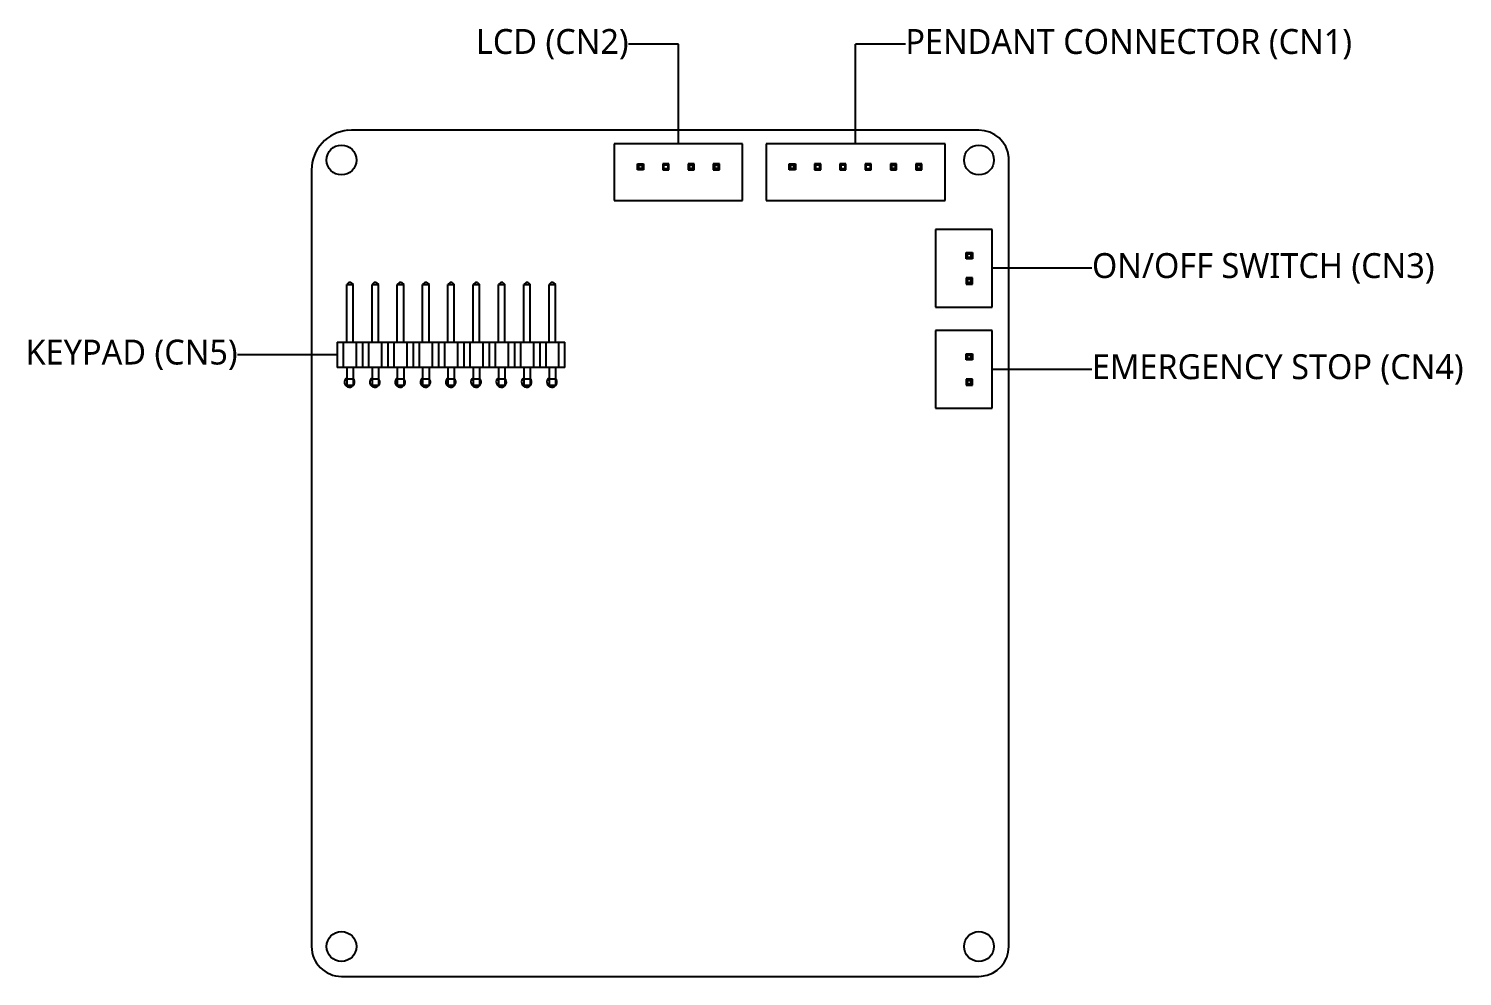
# Model space of a CAD drawing. Header units: millimetres. Extents: x -28 to 252, y 0 to 206.
# Drawn here: x -28.4 to 115.5, y 0 to 95.2 of the extents above; entities that cross this region are included whole.
import ezdxf

# ---------------------------------------------------------------- set-up
doc = ezdxf.new("R2010")
doc.units = ezdxf.units.MM

msp = doc.modelspace()

# ---------------------------------------------------------------- linework, layer by layer
for p, q in [((36.83, 93.63), (31.83, 93.63)), ((36.83, 83.63), (36.83, 93.63)), ((54.61, 83.63), (54.61, 93.63)), ((59.61, 93.63), (54.61, 93.63)), ((78.34, 71.12), (68.34, 71.12)), ((2.58, 62.43), (-7.42, 62.43)), ((78.34, 60.96), (68.34, 60.96))]:
    msp.add_line(p, q)
at = {"color": 7, "linetype": 'Continuous', "lineweight": 25}
for p, q in [((4, 85), (3.65, 84.98)), ((67, 85), (4, 85)), ((43.27, 83.63), (30.39, 83.63)), ((30.39, 83.63), (30.39, 77.93)), ((43.27, 77.93), (43.27, 83.63)), ((63.59, 83.63), (45.63, 83.63)), ((45.63, 83.63), (45.63, 77.93)), ((63.59, 77.93), (63.59, 83.63)), ((70, 82), (69.99, 82.26)), ((0, 81), (0, 3)), ((32.71, 81.63), (32.85, 81.49)), ((32.71, 81.01), (32.71, 81.63)), ((32.71, 81.63), (33.33, 81.63)), ((32.71, 81.01), (32.85, 81.15)), ((33.33, 81.01), (32.71, 81.01)), ((33.22, 81.52), (32.82, 81.52)), ((32.82, 81.52), (32.82, 81.12)), ((32.82, 81.12), (33.22, 81.12)), ((32.85, 81.49), (33.19, 81.49)), ((32.85, 81.15), (32.85, 81.49)), ((33.19, 81.15), (32.85, 81.15)), ((33.19, 81.49), (33.33, 81.63)), ((33.19, 81.49), (33.19, 81.15)), ((33.33, 81.01), (33.19, 81.15)), ((33.22, 81.12), (33.22, 81.52)), ((33.33, 81.63), (33.33, 81.01)), ((35.87, 81.63), (35.25, 81.63)), ((35.37, 81.51), (35.25, 81.63)), ((35.25, 81.63), (35.25, 81.01)), ((35.25, 81.01), (35.37, 81.13)), ((35.25, 81.01), (35.87, 81.01)), ((35.37, 81.51), (35.75, 81.51)), ((35.37, 81.13), (35.37, 81.51)), ((35.75, 81.13), (35.37, 81.13)), ((35.87, 81.63), (35.75, 81.51)), ((35.75, 81.51), (35.75, 81.13)), ((35.87, 81.01), (35.75, 81.13)), ((35.87, 81.01), (35.87, 81.63)), ((37.93, 81.49), (37.79, 81.63)), ((37.79, 81.63), (37.79, 81.01)), ((38.41, 81.63), (37.79, 81.63)), ((37.79, 81.01), (37.93, 81.15)), ((37.79, 81.01), (38.41, 81.01)), ((38.3, 81.52), (37.9, 81.52)), ((37.9, 81.52), (37.9, 81.12)), ((37.9, 81.12), (38.3, 81.12)), ((37.93, 81.49), (38.27, 81.49)), ((37.93, 81.15), (37.93, 81.49)), ((38.27, 81.15), (37.93, 81.15)), ((38.41, 81.63), (38.27, 81.49)), ((38.27, 81.49), (38.27, 81.15)), ((38.41, 81.01), (38.27, 81.15)), ((38.3, 81.12), (38.3, 81.52)), ((38.41, 81.01), (38.41, 81.63)), ((40.47, 81.49), (40.33, 81.63)), ((40.95, 81.63), (40.33, 81.63)), ((40.33, 81.63), (40.33, 81.01)), ((40.33, 81.01), (40.47, 81.15)), ((40.33, 81.01), (40.95, 81.01)), ((40.44, 81.52), (40.44, 81.12)), ((40.84, 81.52), (40.44, 81.52)), ((40.44, 81.12), (40.84, 81.12)), ((40.47, 81.15), (40.47, 81.49)), ((40.47, 81.49), (40.81, 81.49)), ((40.81, 81.15), (40.47, 81.15)), ((40.95, 81.63), (40.81, 81.49)), ((40.81, 81.49), (40.81, 81.15)), ((40.95, 81.01), (40.81, 81.15)), ((40.84, 81.12), (40.84, 81.52)), ((40.95, 81.01), (40.95, 81.63)), ((47.95, 81.63), (48.09, 81.49)), ((47.95, 81.63), (48.57, 81.63)), ((47.95, 81.01), (47.95, 81.63)), ((47.95, 81.01), (48.09, 81.15)), ((48.57, 81.01), (47.95, 81.01)), ((48.06, 81.52), (48.06, 81.12)), ((48.46, 81.52), (48.06, 81.52)), ((48.06, 81.12), (48.46, 81.12)), ((48.09, 81.15), (48.09, 81.49)), ((48.09, 81.49), (48.43, 81.49)), ((48.43, 81.15), (48.09, 81.15)), ((48.43, 81.49), (48.57, 81.63)), ((48.43, 81.49), (48.43, 81.15)), ((48.57, 81.01), (48.43, 81.15)), ((48.46, 81.12), (48.46, 81.52)), ((48.57, 81.63), (48.57, 81.01)), ((50.49, 81.63), (50.49, 81.01)), ((50.61, 81.51), (50.49, 81.63)), ((51.11, 81.63), (50.49, 81.63)), ((50.49, 81.01), (50.61, 81.13)), ((50.49, 81.01), (51.11, 81.01)), ((50.61, 81.13), (50.61, 81.51)), ((50.61, 81.51), (50.99, 81.51)), ((50.99, 81.13), (50.61, 81.13)), ((51.11, 81.63), (50.99, 81.51)), ((50.99, 81.51), (50.99, 81.13)), ((51.11, 81.01), (50.99, 81.13)), ((51.11, 81.01), (51.11, 81.63)), ((53.03, 81.63), (53.03, 81.01)), ((53.15, 81.51), (53.03, 81.63)), ((53.65, 81.63), (53.03, 81.63)), ((53.03, 81.01), (53.15, 81.13)), ((53.03, 81.01), (53.65, 81.01)), ((53.15, 81.13), (53.15, 81.51)), ((53.15, 81.51), (53.53, 81.51)), ((53.53, 81.13), (53.15, 81.13)), ((53.65, 81.63), (53.53, 81.51)), ((53.53, 81.51), (53.53, 81.13)), ((53.65, 81.01), (53.53, 81.13)), ((53.65, 81.01), (53.65, 81.63)), ((56.19, 81.63), (55.57, 81.63)), ((55.69, 81.51), (55.57, 81.63)), ((55.57, 81.63), (55.57, 81.01)), ((55.57, 81.01), (55.69, 81.13)), ((55.57, 81.01), (56.19, 81.01)), ((55.69, 81.51), (56.07, 81.51)), ((55.69, 81.13), (55.69, 81.51)), ((56.07, 81.13), (55.69, 81.13)), ((56.19, 81.63), (56.07, 81.51)), ((56.07, 81.51), (56.07, 81.13)), ((56.19, 81.01), (56.07, 81.13)), ((56.19, 81.01), (56.19, 81.63)), ((58.25, 81.49), (58.11, 81.63)), ((58.11, 81.63), (58.11, 81.01)), ((58.73, 81.63), (58.11, 81.63)), ((58.11, 81.01), (58.25, 81.15)), ((58.11, 81.01), (58.73, 81.01)), ((58.22, 81.52), (58.22, 81.12)), ((58.62, 81.52), (58.22, 81.52)), ((58.22, 81.12), (58.62, 81.12)), ((58.25, 81.15), (58.25, 81.49)), ((58.25, 81.49), (58.59, 81.49)), ((58.59, 81.15), (58.25, 81.15)), ((58.73, 81.63), (58.59, 81.49)), ((58.59, 81.49), (58.59, 81.15)), ((58.73, 81.01), (58.59, 81.15)), ((58.62, 81.12), (58.62, 81.52)), ((58.73, 81.01), (58.73, 81.63)), ((60.79, 81.49), (60.65, 81.63)), ((61.27, 81.63), (60.65, 81.63)), ((60.65, 81.63), (60.65, 81.01)), ((60.65, 81.01), (60.79, 81.15)), ((60.65, 81.01), (61.27, 81.01)), ((60.76, 81.52), (60.76, 81.12)), ((61.16, 81.52), (60.76, 81.52)), ((60.76, 81.12), (61.16, 81.12)), ((60.79, 81.15), (60.79, 81.49)), ((60.79, 81.49), (61.13, 81.49)), ((61.13, 81.15), (60.79, 81.15)), ((61.27, 81.63), (61.13, 81.49)), ((61.13, 81.49), (61.13, 81.15)), ((61.27, 81.01), (61.13, 81.15)), ((61.16, 81.12), (61.16, 81.52)), ((61.27, 81.01), (61.27, 81.63)), ((70, 3), (70, 82)), ((30.39, 77.93), (43.27, 77.93)), ((45.63, 77.93), (63.59, 77.93)), ((62.64, 75.02), (62.64, 67.22)), ((68.34, 75.02), (62.64, 75.02)), ((68.34, 67.22), (68.34, 75.02)), ((65.72, 72.7), (65.86, 72.56)), ((65.72, 72.7), (66.34, 72.7)), ((65.72, 72.08), (65.72, 72.7)), ((65.72, 72.08), (65.86, 72.22)), ((66.34, 72.08), (65.72, 72.08)), ((65.83, 72.59), (65.83, 72.19)), ((66.23, 72.59), (65.83, 72.59)), ((65.83, 72.19), (66.23, 72.19)), ((65.86, 72.22), (65.86, 72.56)), ((65.86, 72.56), (66.2, 72.56)), ((66.2, 72.22), (65.86, 72.22)), ((66.34, 72.7), (66.2, 72.56)), ((66.2, 72.56), (66.2, 72.22)), ((66.2, 72.22), (66.34, 72.08)), ((66.23, 72.19), (66.23, 72.59)), ((66.34, 72.7), (66.34, 72.08)), ((3.75, 69.7), (3.53, 69.48)), ((3.53, 69.48), (4.17, 69.48)), ((3.53, 63.7), (3.53, 69.48)), ((3.95, 69.7), (3.75, 69.7)), ((3.95, 69.7), (4.17, 69.48)), ((4.17, 63.7), (4.17, 69.48)), ((6.29, 69.7), (6.07, 69.48)), ((6.07, 69.48), (6.71, 69.48)), ((6.07, 63.7), (6.07, 69.48)), ((6.49, 69.7), (6.29, 69.7)), ((6.49, 69.7), (6.71, 69.48)), ((6.71, 63.7), (6.71, 69.48)), ((8.83, 69.7), (8.61, 69.48)), ((8.61, 69.48), (9.25, 69.48)), ((8.61, 63.7), (8.61, 69.48)), ((9.03, 69.7), (8.83, 69.7)), ((9.03, 69.7), (9.25, 69.48)), ((9.25, 63.7), (9.25, 69.48)), ((11.37, 69.7), (11.15, 69.48)), ((11.15, 69.48), (11.79, 69.48)), ((11.15, 63.7), (11.15, 69.48)), ((11.57, 69.7), (11.37, 69.7)), ((11.57, 69.7), (11.79, 69.48)), ((11.79, 63.7), (11.79, 69.48)), ((13.91, 69.7), (13.69, 69.48)), ((13.69, 69.48), (14.33, 69.48)), ((13.69, 63.7), (13.69, 69.48)), ((14.11, 69.7), (13.91, 69.7)), ((14.11, 69.7), (14.33, 69.48)), ((14.33, 63.7), (14.33, 69.48)), ((16.45, 69.7), (16.23, 69.48)), ((16.23, 69.48), (16.87, 69.48)), ((16.23, 63.7), (16.23, 69.48)), ((16.65, 69.7), (16.45, 69.7)), ((16.65, 69.7), (16.87, 69.48)), ((16.87, 63.7), (16.87, 69.48)), ((18.99, 69.7), (18.77, 69.48)), ((18.77, 63.7), (18.77, 69.48)), ((18.77, 69.48), (19.41, 69.48)), ((19.19, 69.7), (18.99, 69.7)), ((19.19, 69.7), (19.41, 69.48)), ((19.41, 63.7), (19.41, 69.48)), ((21.53, 69.7), (21.31, 69.48)), ((21.31, 63.7), (21.31, 69.48)), ((21.31, 69.48), (21.95, 69.48)), ((21.73, 69.7), (21.53, 69.7)), ((21.73, 69.7), (21.95, 69.48)), ((21.95, 63.7), (21.95, 69.48)), ((24.07, 69.7), (23.85, 69.48)), ((23.85, 69.48), (24.49, 69.48)), ((23.85, 63.7), (23.85, 69.48)), ((24.27, 69.7), (24.07, 69.7)), ((24.27, 69.7), (24.49, 69.48)), ((24.49, 63.7), (24.49, 69.48)), ((65.72, 70.16), (65.86, 70.02)), ((65.72, 70.16), (65.72, 69.54)), ((66.34, 70.16), (65.72, 70.16)), ((65.72, 69.54), (65.86, 69.68)), ((65.72, 69.54), (66.34, 69.54)), ((66.23, 70.05), (65.83, 70.05)), ((65.83, 70.05), (65.83, 69.65)), ((65.83, 69.65), (66.23, 69.65)), ((65.86, 70.02), (66.2, 70.02)), ((65.86, 69.68), (65.86, 70.02)), ((66.2, 69.68), (65.86, 69.68)), ((66.2, 70.02), (66.34, 70.16)), ((66.2, 70.02), (66.2, 69.68)), ((66.34, 69.54), (66.2, 69.68)), ((66.23, 69.65), (66.23, 70.05)), ((66.34, 69.54), (66.34, 70.16)), ((62.64, 67.22), (68.34, 67.22)), ((68.34, 64.86), (62.64, 64.86)), ((62.64, 64.86), (62.64, 57.06)), ((68.34, 57.06), (68.34, 64.86)), ((2.58, 63.7), (2.58, 61.16)), ((2.58, 63.7), (25.44, 63.7)), ((3.21, 61.16), (3.21, 63.7)), ((4.49, 63.7), (4.49, 61.16)), ((5.12, 63.7), (5.12, 61.16)), ((5.75, 61.16), (5.75, 63.7)), ((7.03, 63.7), (7.03, 61.16)), ((7.66, 63.7), (7.66, 61.16)), ((8.29, 61.16), (8.29, 63.7)), ((9.56, 63.7), (9.56, 61.16)), ((10.2, 63.7), (10.2, 61.16)), ((10.84, 61.16), (10.84, 63.7)), ((12.11, 63.7), (12.11, 61.16)), ((12.74, 63.7), (12.74, 61.16)), ((13.38, 61.16), (13.38, 63.7)), ((14.64, 63.7), (14.64, 61.16)), ((15.28, 63.7), (15.28, 61.16)), ((15.91, 61.16), (15.91, 63.7)), ((17.18, 63.7), (17.18, 61.16)), ((17.82, 63.7), (17.82, 61.16)), ((18.45, 61.16), (18.45, 63.7)), ((19.73, 63.7), (19.73, 61.16)), ((20.36, 63.7), (20.36, 61.16)), ((21, 61.16), (21, 63.7)), ((22.27, 63.7), (22.27, 61.16)), ((22.9, 63.7), (22.9, 61.16)), ((23.54, 61.16), (23.54, 63.7)), ((24.8, 63.7), (24.8, 61.16)), ((25.44, 61.16), (25.44, 63.7)), ((65.72, 62.54), (65.86, 62.4)), ((65.72, 61.92), (65.72, 62.54)), ((65.72, 62.54), (66.34, 62.54)), ((65.72, 61.92), (65.86, 62.06)), ((66.34, 61.92), (65.72, 61.92)), ((66.23, 62.43), (65.83, 62.43)), ((65.83, 62.43), (65.83, 62.03)), ((65.83, 62.03), (66.23, 62.03)), ((65.86, 62.4), (66.2, 62.4)), ((65.86, 62.06), (65.86, 62.4)), ((66.2, 62.06), (65.86, 62.06)), ((66.34, 62.54), (66.2, 62.4)), ((66.2, 62.4), (66.2, 62.06)), ((66.2, 62.06), (66.34, 61.92)), ((66.23, 62.03), (66.23, 62.43)), ((66.34, 62.54), (66.34, 61.92)), ((25.44, 61.16), (2.58, 61.16)), ((3.53, 61.16), (3.53, 59.34)), ((4.17, 61.16), (4.17, 59.34)), ((6.07, 61.16), (6.07, 59.34)), ((6.71, 61.16), (6.71, 59.34)), ((8.61, 61.16), (8.61, 59.34)), ((9.25, 61.16), (9.25, 59.34)), ((11.15, 61.16), (11.15, 59.34)), ((11.79, 61.16), (11.79, 59.34)), ((13.69, 61.16), (13.69, 59.34)), ((14.33, 61.16), (14.33, 59.34)), ((16.23, 61.16), (16.23, 59.34)), ((16.87, 61.16), (16.87, 59.34)), ((18.77, 61.16), (18.77, 59.34)), ((19.41, 61.16), (19.41, 59.34)), ((21.31, 61.16), (21.31, 59.34)), ((21.95, 61.16), (21.95, 59.34)), ((23.85, 61.16), (23.85, 59.34)), ((24.49, 61.16), (24.49, 59.34)), ((4.17, 59.98), (3.53, 59.98)), ((4.17, 59.34), (3.53, 59.34)), ((6.71, 59.98), (6.07, 59.98)), ((6.71, 59.34), (6.07, 59.34)), ((9.25, 59.98), (8.61, 59.98)), ((9.25, 59.34), (8.61, 59.34)), ((11.79, 59.98), (11.15, 59.98)), ((11.79, 59.34), (11.15, 59.34)), ((14.33, 59.98), (13.69, 59.98)), ((14.33, 59.34), (13.69, 59.34)), ((16.87, 59.98), (16.23, 59.98)), ((16.87, 59.34), (16.23, 59.34)), ((19.41, 59.98), (18.77, 59.98)), ((19.41, 59.34), (18.77, 59.34)), ((21.95, 59.98), (21.31, 59.98)), ((21.95, 59.34), (21.31, 59.34)), ((24.49, 59.98), (23.85, 59.98)), ((24.49, 59.34), (23.85, 59.34)), ((65.72, 60), (65.86, 59.86)), ((66.34, 60), (65.72, 60)), ((65.72, 60), (65.72, 59.38)), ((65.72, 59.38), (65.86, 59.52)), ((65.72, 59.38), (66.34, 59.38)), ((66.23, 59.89), (65.83, 59.89)), ((65.83, 59.89), (65.83, 59.49)), ((65.83, 59.49), (66.23, 59.49)), ((65.86, 59.86), (66.2, 59.86)), ((65.86, 59.52), (65.86, 59.86)), ((66.2, 59.52), (65.86, 59.52)), ((66.2, 59.86), (66.34, 60)), ((66.2, 59.86), (66.2, 59.52)), ((66.34, 59.38), (66.2, 59.52)), ((66.23, 59.49), (66.23, 59.89)), ((66.34, 59.38), (66.34, 60)), ((62.64, 57.06), (68.34, 57.06)), ((3, 0), (67, 0)), ((67, 0), (67.26, 0.01))]:
    msp.add_line(p, q, dxfattribs=at)
for centre in [(3, 82), (67, 82), (3, 3), (67, 3)]:
    msp.add_circle(centre, 1.5, dxfattribs=at)
for centre, radius, start, end in [((4, 81), 4, 95.0001, 180.0002), ((67, 82), 3, 5.0005, 90.0005), ((3.81, 59.69), 0.508, 123.4481, 44.8739), ((6.35, 59.69), 0.508, 123.4481, 44.8739), ((8.89, 59.69), 0.508, 123.4481, 44.8739), ((11.43, 59.69), 0.508, 123.4481, 44.8739), ((13.97, 59.69), 0.508, 123.4481, 44.8739), ((16.51, 59.69), 0.508, 123.4481, 44.8739), ((19.05, 59.69), 0.508, 123.4481, 44.8739), ((21.59, 59.69), 0.508, 123.4481, 44.8739), ((24.13, 59.69), 0.508, 123.4481, 44.8739), ((3, 3), 3, 180, 270), ((67, 3), 3, 275.0003, 0.0004)]:
    msp.add_arc(centre, radius, start, end, dxfattribs=at)

# ---------------------------------------------------------------- texts
at = {"char_height": 2.5}
for s, width, insert, attachment_point in [('{\\fYu Gothic UI|b0|i0|c0|p34;LCD (CN2)}', 16.713, (31.83, 93.63), 6), ('{\\fYu Gothic UI|b0|i0|c0|p34;PENDANT CONNECTOR (CN1)}', 47.7364, (59.61, 93.63), 4), ('{\\fYu Gothic UI|b0|i0|c0|p34;ON/OFF SWITCH (CN3)}', 38.0464, (78.34, 71.12), 4), ('{\\fYu Gothic UI|b0|i0|c0|p34;KEYPAD (CN5)}', 24.7818, (-7.42, 62.43), 6), ('{\\fYu Gothic UI|b0|i0|c0|p34;EMERGENCY STOP (CN4)}', 39.3126, (78.34, 60.96), 4)]:
    msp.add_mtext_dynamic_manual_height_columns(s, width=width, gutter_width=226.07, heights=[0], dxfattribs=dict(at, insert=insert, attachment_point=attachment_point))

doc.saveas('drawing.dxf')
